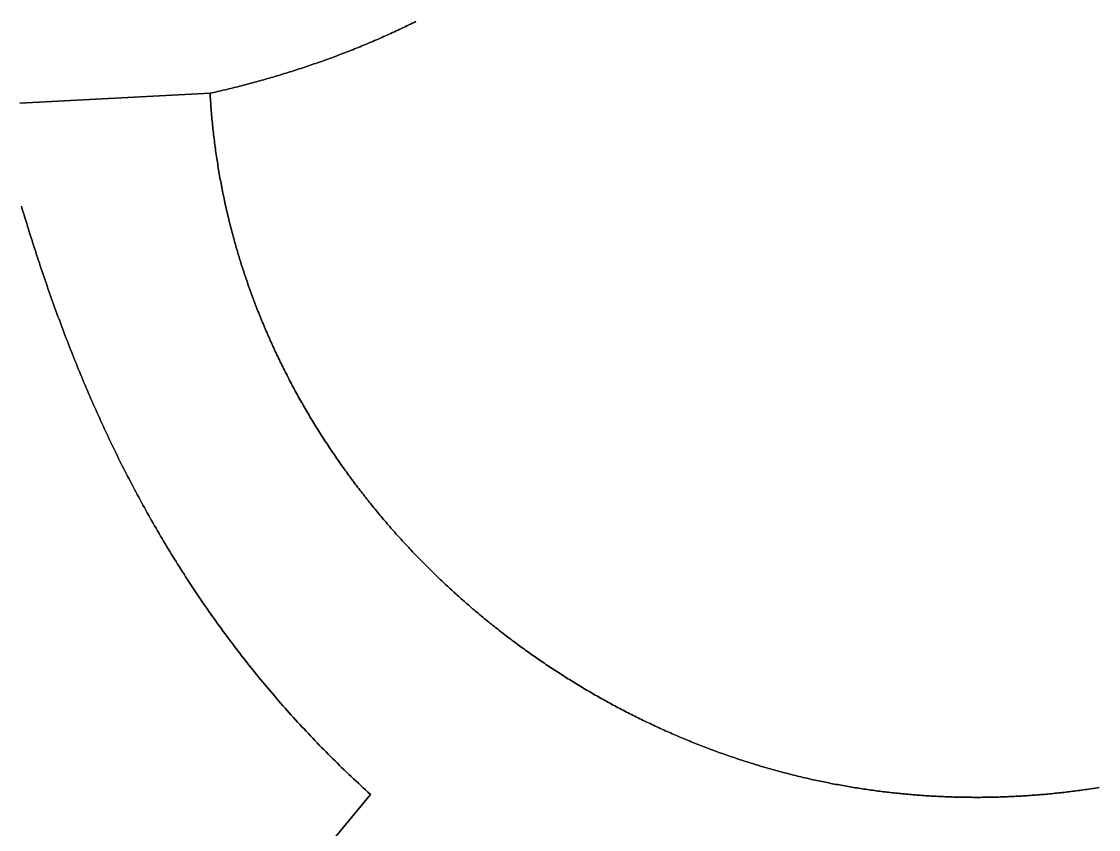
# Model space of a CAD drawing. Header units: millimetres. Extents: x 539514 to 908003, y -69769 to 203909.
# Drawn here: x 681799 to 713125, y 39940 to 63454 of the extents above; entities that cross this region are included whole.
import ezdxf

# ---------------------------------------------------------------- set-up
doc = ezdxf.new("R2010")
doc.units = ezdxf.units.MM
doc.layers.add('CLOSED_AREAS', color=7, linetype='Continuous')

msp = doc.modelspace()

# ---------------------------------------------------------------- linework, layer by layer
at = {"layer": 'CLOSED_AREAS'}
for points in [[(681744.759, 61073.869), (687282.963, 61365.354), (687336.539, 61377.424), (687390.146, 61389.607), (687443.782, 61401.9), (687497.447, 61414.306), (687551.138, 61426.823), (687604.856, 61439.452), (687658.6, 61452.194), (687712.368, 61465.048), (687766.161, 61478.015), (687819.976, 61491.095), (687873.813, 61504.288), (687927.672, 61517.594), (687981.55, 61531.014), (688035.448, 61544.547), (688089.365, 61558.195), (688143.299, 61571.957), (688197.25, 61585.833), (688251.217, 61599.823), (688305.199, 61613.928), (688359.194, 61628.149), (688413.203, 61642.484), (688467.224, 61656.935), (688521.257, 61671.501), (688575.3, 61686.183), (688629.353, 61700.981), (688683.414, 61715.896), (688737.484, 61730.926), (688791.56, 61746.074), (688845.642, 61761.338), (688899.73, 61776.719), (688953.821, 61792.217), (689007.917, 61807.833), (689062.014, 61823.566), (689116.114, 61839.417), (689170.214, 61855.387), (689224.314, 61871.474), (689278.413, 61887.68), (689332.51, 61904.004), (689386.604, 61920.448), (689440.694, 61937.01), (689494.78, 61953.692), (689548.86, 61970.493), (689602.934, 61987.414), (689657.001, 62004.454), (689711.06, 62021.615), (689765.109, 62038.896), (689819.149, 62056.297), (689873.178, 62073.819), (689927.195, 62091.462), (689981.2, 62109.226), (690035.191, 62127.112), (690089.168, 62145.119), (690143.129, 62163.247), (690197.075, 62181.498), (690251.003, 62199.871), (690304.914, 62218.365), (690358.805, 62236.983), (690412.677, 62255.723), (690466.529, 62274.586), (690520.359, 62293.573), (690574.166, 62312.682), (690627.951, 62331.915), (690681.711, 62351.272), (690735.446, 62370.753), (690789.155, 62390.358), (690842.838, 62410.087), (690896.493, 62429.941), (690950.119, 62449.92), (691003.716, 62470.024), (691057.283, 62490.252), (691110.818, 62510.607), (691164.321, 62531.086), (691217.791, 62551.692), (691271.228, 62572.424), (691324.629, 62593.281), (691377.995, 62614.266), (691431.324, 62635.376), (691484.616, 62656.614), (691537.87, 62677.979), (691591.084, 62699.471), (691644.258, 62721.09), (691697.391, 62742.837), (691750.483, 62764.712), (691803.531, 62786.714), (691856.536, 62808.845), (691909.497, 62831.105), (691962.411, 62853.493), (692015.28, 62876.01), (692068.101, 62898.656), (692120.875, 62921.431), (692173.599, 62944.336), (692226.273, 62967.37), (692278.897, 62990.535), (692331.469, 63013.829), (692383.989, 63037.254), (692436.455, 63060.809), (692488.866, 63084.495), (692541.223, 63108.312), (692593.523, 63132.26), (692645.767, 63156.339), (692697.952, 63180.55), (692750.079, 63204.892), (692802.146, 63229.366), (692854.153, 63253.973), (692906.098, 63278.712), (692957.981, 63303.583), (693009.801, 63328.587), (693061.557, 63353.724), (693113.247, 63378.994), (693164.872, 63404.398), (693216.43, 63429.935), (693267.921, 63455.605)], [(693267.921, 63455.605), (693216.43, 63429.935), (693164.872, 63404.398), (693113.247, 63378.994), (693061.557, 63353.724), (693009.801, 63328.587), (692957.981, 63303.583), (692906.098, 63278.712), (692854.153, 63253.973), (692802.146, 63229.366), (692750.079, 63204.892), (692697.952, 63180.55), (692645.767, 63156.339), (692593.523, 63132.26), (692541.223, 63108.312), (692488.866, 63084.495), (692436.455, 63060.809), (692383.989, 63037.254), (692331.469, 63013.829), (692278.897, 62990.535), (692226.273, 62967.37), (692173.599, 62944.336), (692120.875, 62921.431), (692068.101, 62898.656), (692015.28, 62876.01), (691962.411, 62853.493), (691909.497, 62831.105), (691856.536, 62808.845), (691803.531, 62786.714), (691750.483, 62764.712), (691697.391, 62742.837), (691644.258, 62721.09), (691591.084, 62699.471), (691537.87, 62677.979), (691484.616, 62656.614), (691431.324, 62635.376), (691377.995, 62614.266), (691324.629, 62593.281), (691271.228, 62572.424), (691217.791, 62551.692), (691164.321, 62531.086), (691110.818, 62510.607), (691057.283, 62490.252), (691003.716, 62470.024), (690950.119, 62449.92), (690896.493, 62429.941), (690842.838, 62410.087), (690789.155, 62390.358), (690735.446, 62370.753), (690681.711, 62351.272), (690627.951, 62331.915), (690574.166, 62312.682), (690520.359, 62293.573), (690466.529, 62274.586), (690412.677, 62255.723), (690358.805, 62236.983), (690304.914, 62218.365), (690251.003, 62199.871), (690197.075, 62181.498), (690143.129, 62163.247), (690089.168, 62145.119), (690035.191, 62127.112), (689981.2, 62109.226), (689927.195, 62091.462), (689873.178, 62073.819), (689819.149, 62056.297), (689765.109, 62038.896), (689711.06, 62021.615), (689657.001, 62004.454), (689602.934, 61987.414), (689548.86, 61970.493), (689494.78, 61953.692), (689440.694, 61937.01), (689386.604, 61920.448), (689332.51, 61904.004), (689278.413, 61887.68), (689224.314, 61871.474), (689170.214, 61855.387), (689116.114, 61839.417), (689062.014, 61823.566), (689007.917, 61807.833), (688953.821, 61792.217), (688899.73, 61776.719), (688845.642, 61761.338), (688791.56, 61746.074), (688737.484, 61730.926), (688683.414, 61715.896), (688629.353, 61700.981), (688575.3, 61686.183), (688521.257, 61671.501), (688467.224, 61656.935), (688413.203, 61642.484), (688359.194, 61628.149), (688305.199, 61613.928), (688251.217, 61599.823), (688197.25, 61585.833), (688143.299, 61571.957), (688089.365, 61558.195), (688035.448, 61544.547), (687981.55, 61531.014), (687927.672, 61517.594), (687873.813, 61504.288), (687819.976, 61491.095), (687766.161, 61478.015), (687712.368, 61465.048), (687658.6, 61452.194), (687604.856, 61439.452), (687551.138, 61426.823), (687497.447, 61414.306), (687443.782, 61401.9), (687390.146, 61389.607), (687336.539, 61377.424), (687282.963, 61365.354), (687286.28, 61307.202), (687289.762, 61249.097), (687293.408, 61191.039), (687297.218, 61133.028), (687301.192, 61075.064), (687305.329, 61017.148), (687309.628, 60959.278), (687314.091, 60901.457), (687318.717, 60843.683), (687323.504, 60785.958), (687328.454, 60728.28), (687333.565, 60670.651), (687338.838, 60613.07), (687344.272, 60555.538), (687349.867, 60498.055), (687355.622, 60440.621), (687361.538, 60383.236), (687367.614, 60325.9), (687373.85, 60268.614), (687380.246, 60211.378), (687386.801, 60154.191), (687393.515, 60097.055), (687400.388, 60039.968), (687407.42, 59982.932), (687414.609, 59925.947), (687421.957, 59869.012), (687429.463, 59812.128), (687437.126, 59755.295), (687444.946, 59698.513), (687452.923, 59641.783), (687461.057, 59585.104), (687469.347, 59528.477), (687477.794, 59471.902), (687486.396, 59415.379), (687495.154, 59358.908), (687504.067, 59302.489), (687513.136, 59246.123), (687522.359, 59189.81), (687531.737, 59133.549), (687541.269, 59077.342), (687550.955, 59021.188), (687560.795, 58965.087), (687570.789, 58909.04), (687580.936, 58853.046), (687591.235, 58797.106), (687601.688, 58741.221), (687612.293, 58685.39), (687623.05, 58629.613), (687633.958, 58573.89), (687645.019, 58518.223), (687656.231, 58462.61), (687667.594, 58407.052), (687679.108, 58351.55), (687690.772, 58296.103), (687702.587, 58240.712), (687714.552, 58185.376), (687726.667, 58130.096), (687738.931, 58074.873), (687751.344, 58019.706), (687763.907, 57964.595), (687776.618, 57909.54), (687789.478, 57854.543), (687802.485, 57799.602), (687815.641, 57744.719), (687828.945, 57689.892), (687842.395, 57635.124), (687855.993, 57580.412), (687869.738, 57525.759), (687883.629, 57471.163), (687897.667, 57416.626), (687911.851, 57362.147), (687926.18, 57307.726), (687940.656, 57253.364), (687955.276, 57199.061), (687970.041, 57144.817), (687984.951, 57090.632), (688000.006, 57036.506), (688015.205, 56982.44), (688030.548, 56928.433), (688046.034, 56874.486), (688061.664, 56820.599), (688077.437, 56766.772), (688093.353, 56713.006), (688109.411, 56659.299), (688125.612, 56605.654), (688141.955, 56552.069), (688158.44, 56498.546), (688175.066, 56445.083), (688191.833, 56391.682), (688208.742, 56338.343), (688225.791, 56285.065), (688242.981, 56231.848), (688260.311, 56178.694), (688277.781, 56125.602), (688295.391, 56072.573), (688313.14, 56019.605), (688331.028, 55966.701), (688349.055, 55913.859), (688367.221, 55861.08), (688385.525, 55808.365), (688403.968, 55755.713), (688422.548, 55703.124), (688441.266, 55650.599), (688460.12, 55598.138), (688479.112, 55545.741), (688498.241, 55493.408), (688517.507, 55441.139), (688536.908, 55388.935), (688556.446, 55336.796), (688576.119, 55284.722), (688595.927, 55232.712), (688615.871, 55180.768), (688635.95, 55128.889), (688656.163, 55077.076), (688676.511, 55025.328), (688696.993, 54973.646), (688717.609, 54922.03), (688738.358, 54870.481), (688759.241, 54818.998), (688780.256, 54767.581), (688801.405, 54716.231), (688822.686, 54664.948), (688844.099, 54613.732), (688865.644, 54562.584), (688887.321, 54511.502), (688909.129, 54460.488), (688931.069, 54409.542), (688953.14, 54358.664), (688975.341, 54307.854), (688997.672, 54257.112), (689020.134, 54206.439), (689042.726, 54155.834), (689065.447, 54105.298), (689088.297, 54054.831), (689111.277, 54004.433), (689134.385, 53954.104), (689157.622, 53903.844), (689180.987, 53853.654), (689204.48, 53803.534), (689228.101, 53753.484), (689251.85, 53703.504), (689275.725, 53653.594), (689299.728, 53603.755), (689323.857, 53553.986), (689348.113, 53504.288), (689372.494, 53454.66), (689397.002, 53405.104), (689421.635, 53355.62), (689446.394, 53306.206), (689471.278, 53256.865), (689496.286, 53207.595), (689521.419, 53158.397), (689546.676, 53109.271), (689572.058, 53060.217), (689597.563, 53011.236), (689623.191, 52962.327), (689648.943, 52913.492), (689674.818, 52864.729), (689700.816, 52816.039), (689726.935, 52767.423), (689753.177, 52718.88), (689779.541, 52670.411), (689806.027, 52622.015), (689832.634, 52573.694), (689859.362, 52525.446), (689886.211, 52477.273), (689913.18, 52429.175), (689940.27, 52381.151), (689967.48, 52333.202), (689994.809, 52285.327), (690022.258, 52237.528), (690049.827, 52189.805), (690077.514, 52142.157), (690105.32, 52094.584), (690133.244, 52047.087), (690161.287, 51999.667), (690189.447, 51952.322), (690217.725, 51905.054), (690246.121, 51857.862), (690274.634, 51810.747), (690303.263, 51763.709), (690332.009, 51716.748), (690360.872, 51669.864), (690389.85, 51623.057), (690418.944, 51576.328), (690448.154, 51529.676), (690477.479, 51483.103), (690506.919, 51436.607), (690536.474, 51390.189), (690566.143, 51343.85), (690595.926, 51297.59), (690625.823, 51251.408), (690655.834, 51205.305), (690685.959, 51159.281), (690716.196, 51113.336), (690746.546, 51067.471), (690777.009, 51021.685), (690807.584, 50975.979), (690838.272, 50930.352), (690869.071, 50884.806), (690899.981, 50839.34), (690931.003, 50793.954), (690962.136, 50748.649), (690993.38, 50703.425), (691024.734, 50658.281), (691056.198, 50613.219), (691087.773, 50568.238), (691119.457, 50523.338), (691151.25, 50478.519), (691183.152, 50433.783), (691215.164, 50389.128), (691247.284, 50344.556), (691279.512, 50300.065), (691311.849, 50255.657), (691344.293, 50211.332), (691376.845, 50167.089), (691409.504, 50122.93), (691442.27, 50078.853), (691475.143, 50034.859), (691508.122, 49990.949), (691541.207, 49947.123), (691574.399, 49903.38), (691607.696, 49859.722), (691641.099, 49816.147), (691674.607, 49772.657), (691708.219, 49729.251), (691741.937, 49685.929), (691775.758, 49642.693), (691809.684, 49599.541), (691843.714, 49556.474), (691877.847, 49513.493), (691912.083, 49470.597), (691946.423, 49427.787), (691980.865, 49385.062), (692015.41, 49342.424), (692050.057, 49299.872), (692084.806, 49257.405), (692119.656, 49215.026), (692154.608, 49172.733), (692189.662, 49130.526), (692224.816, 49088.407), (692260.071, 49046.375), (692295.426, 49004.43), (692330.881, 48962.573), (692366.437, 48920.803), (692402.091, 48879.121), (692437.845, 48837.527), (692473.699, 48796.021), (692509.65, 48754.603), (692545.701, 48713.274), (692581.85, 48672.034), (692618.096, 48630.882), (692654.441, 48589.819), (692690.883, 48548.846), (692727.422, 48507.962), (692764.058, 48467.167), (692800.79, 48426.462), (692837.619, 48385.847), (692874.544, 48345.321), (692911.565, 48304.886), (692948.682, 48264.542), (692985.894, 48224.287), (693023.201, 48184.124), (693060.603, 48144.051), (693098.099, 48104.069), (693135.69, 48064.179), (693173.374, 48024.38), (693211.153, 47984.672), (693249.024, 47945.056), (693286.99, 47905.532), (693325.047, 47866.1), (693363.198, 47826.76), (693401.441, 47787.512), (693439.776, 47748.357), (693478.203, 47709.294), (693516.722, 47670.325), (693555.332, 47631.448), (693594.033, 47592.665), (693632.825, 47553.975), (693671.708, 47515.379), (693710.68, 47476.876), (693749.743, 47438.467), (693788.896, 47400.152), (693828.138, 47361.932), (693867.469, 47323.806), (693906.889, 47285.774), (693946.398, 47247.837), (693985.995, 47209.995), (694025.681, 47172.248), (694065.454, 47134.596), (694105.315, 47097.04), (694145.264, 47059.579), (694185.299, 47022.214), (694225.421, 46984.945), (694265.63, 46947.772), (694305.925, 46910.695), (694346.306, 46873.714), (694386.773, 46836.831), (694427.326, 46800.043), (694467.963, 46763.353), (694508.686, 46726.76), (694549.494, 46690.264), (694590.385, 46653.865), (694631.361, 46617.565), (694672.421, 46581.361), (694713.565, 46545.256), (694754.792, 46509.249), (694796.102, 46473.34), (694837.494, 46437.529), (694878.97, 46401.818), (694920.528, 46366.204), (694962.167, 46330.69), (695003.889, 46295.275), (695045.692, 46259.959), (695087.577, 46224.743), (695129.542, 46189.626), (695171.588, 46154.609), (695213.714, 46119.692), (695255.921, 46084.875), (695298.208, 46050.159), (695340.574, 46015.542), (695383.02, 45981.027), (695425.545, 45946.612), (695468.148, 45912.298), (695510.831, 45878.086), (695553.591, 45843.974), (695596.43, 45809.964), (695639.346, 45776.056), (695682.34, 45742.249), (695725.412, 45708.545), (695768.56, 45674.942), (695811.785, 45641.442), (695855.086, 45608.045), (695898.464, 45574.75), (695941.918, 45541.558), (695985.447, 45508.468), (696029.052, 45475.482), (696072.731, 45442.6), (696116.486, 45409.82), (696160.316, 45377.145), (696204.219, 45344.573), (696248.197, 45312.105), (696292.249, 45279.742), (696336.374, 45247.483), (696380.572, 45215.328), (696424.844, 45183.278), (696469.188, 45151.332), (696513.604, 45119.492), (696558.093, 45087.757), (696602.654, 45056.127), (696647.287, 45024.603), (696691.991, 44993.185), (696736.766, 44961.872), (696781.612, 44930.665), (696826.528, 44899.565), (696871.515, 44868.571), (696916.572, 44837.683), (696961.699, 44806.902), (697006.896, 44776.228), (697052.162, 44745.661), (697097.496, 44715.201), (697142.9, 44684.849), (697188.372, 44654.604), (697233.912, 44624.467), (697279.521, 44594.437), (697325.197, 44564.516), (697370.94, 44534.703), (697416.751, 44504.998), (697462.628, 44475.402), (697508.572, 44445.915), (697554.583, 44416.536), (697600.66, 44387.267), (697646.802, 44358.106), (697693.01, 44329.056), (697739.284, 44300.114), (697785.622, 44271.283), (697832.025, 44242.561), (697878.493, 44213.949), (697925.025, 44185.448), (697971.621, 44157.057), (698018.281, 44128.777), (698065.004, 44100.607), (698111.79, 44072.548), (698158.639, 44044.6), (698205.551, 44016.764), (698252.526, 43989.039), (698299.562, 43961.426), (698346.66, 43933.924), (698393.82, 43906.534), (698441.041, 43879.256), (698488.324, 43852.091), (698535.667, 43825.038), (698583.07, 43798.098), (698630.534, 43771.27), (698678.058, 43744.555), (698725.642, 43717.954), (698773.285, 43691.465), (698820.987, 43665.09), (698868.748, 43638.829), (698916.568, 43612.682), (698964.447, 43586.648), (699012.383, 43560.729), (699060.377, 43534.924), (699108.429, 43509.233), (699156.539, 43483.657), (699204.705, 43458.195), (699252.928, 43432.849), (699301.208, 43407.618), (699349.544, 43382.502), (699397.936, 43357.502), (699446.384, 43332.617), (699494.887, 43307.848), (699543.446, 43283.195), (699592.059, 43258.658), (699640.727, 43234.237), (699689.45, 43209.933), (699738.226, 43185.746), (699787.057, 43161.675), (699835.941, 43137.721), (699884.879, 43113.885), (699933.87, 43090.165), (699982.913, 43066.564), (700032.009, 43043.08), (700081.157, 43019.713), (700130.358, 42996.465), (700179.61, 42973.335), (700228.914, 42950.323), (700278.269, 42927.43), (700327.675, 42904.655), (700377.131, 42882), (700426.638, 42859.463), (700476.195, 42837.045), (700525.802, 42814.747), (700575.459, 42792.568), (700625.165, 42770.509), (700674.921, 42748.57), (700724.725, 42726.751), (700774.577, 42705.052), (700824.478, 42683.473), (700874.427, 42662.015), (700924.424, 42640.678), (700974.468, 42619.461), (701024.56, 42598.366), (701074.699, 42577.392), (701124.884, 42556.539), (701175.116, 42535.807), (701225.394, 42515.198), (701275.717, 42494.71), (701326.087, 42474.344), (701376.502, 42454.1), (701426.962, 42433.979), (701477.467, 42413.98), (701528.016, 42394.105), (701578.61, 42374.351), (701629.248, 42354.721), (701679.929, 42335.215), (701730.655, 42315.831), (701781.423, 42296.572), (701832.235, 42277.435), (701883.089, 42258.423), (701933.985, 42239.535), (701984.924, 42220.771), (702035.905, 42202.132), (702086.928, 42183.617), (702137.992, 42165.227), (702189.097, 42146.961), (702240.242, 42128.821), (702291.429, 42110.806), (702342.656, 42092.917), (702393.923, 42075.153), (702445.23, 42057.515), (702496.576, 42040.002), (702547.961, 42022.616), (702599.386, 42005.356), (702650.849, 41988.223), (702702.351, 41971.216), (702753.891, 41954.336), (702805.469, 41937.582), (702857.085, 41920.956), (702908.738, 41904.458), (702960.428, 41888.086), (703012.156, 41871.842), (703063.919, 41855.726), (703115.719, 41839.738), (703167.556, 41823.878), (703219.428, 41808.147), (703271.335, 41792.544), (703323.278, 41777.069), (703375.256, 41761.723), (703427.269, 41746.506), (703479.316, 41731.419), (703531.398, 41716.46), (703583.513, 41701.631), (703635.662, 41686.932), (703687.845, 41672.362), (703740.061, 41657.923), (703792.309, 41643.614), (703844.591, 41629.434), (703896.904, 41615.386), (703949.25, 41601.468), (704001.628, 41587.681), (704054.037, 41574.025), (704106.477, 41560.499), (704158.949, 41547.106), (704211.451, 41533.844), (704263.984, 41520.713), (704316.547, 41507.714), (704369.14, 41494.847), (704421.763, 41482.113), (704474.416, 41469.511), (704527.097, 41457.041), (704579.807, 41444.704), (704630.107, 41433.061), (704680.432, 41421.539), (704730.782, 41410.138), (704781.158, 41398.858), (704831.559, 41387.698), (704881.985, 41376.659), (704932.435, 41365.741), (704982.91, 41354.944), (705033.409, 41344.267), (705083.931, 41333.711), (705134.477, 41323.275), (705185.046, 41312.96), (705235.639, 41302.766), (705286.254, 41292.693), (705336.891, 41282.74), (705387.551, 41272.907), (705438.233, 41263.195), (705488.937, 41253.604), (705539.662, 41244.133), (705590.409, 41234.782), (705641.176, 41225.552), (705691.964, 41216.443), (705742.773, 41207.454), (705793.602, 41198.585), (705844.451, 41189.836), (705895.32, 41181.208), (705946.208, 41172.701), (705997.116, 41164.313), (706048.042, 41156.046), (706098.988, 41147.9), (706149.951, 41139.873), (706200.933, 41131.967), (706251.933, 41124.181), (706302.951, 41116.515), (706353.986, 41108.97), (706405.039, 41101.545), (706456.108, 41094.239), (706507.194, 41087.054), (706558.297, 41079.989), (706609.415, 41073.045), (706660.55, 41066.22), (706711.701, 41059.515), (706762.866, 41052.93), (706814.048, 41046.466), (706865.244, 41040.121), (706916.454, 41033.897), (706967.679, 41027.792), (707018.919, 41021.807), (707070.172, 41015.943), (707121.439, 41010.198), (707172.72, 41004.573), (707224.013, 40999.068), (707275.32, 40993.683), (707326.639, 40988.417), (707377.971, 40983.272), (707429.314, 40978.246), (707480.67, 40973.34), (707532.037, 40968.554), (707583.416, 40963.888), (707634.806, 40959.341), (707686.207, 40954.914), (707737.619, 40950.607), (707789.04, 40946.419), (707840.473, 40942.351), (707891.914, 40938.403), (707943.366, 40934.574), (707994.827, 40930.865), (708046.297, 40927.276), (708097.776, 40923.806), (708149.264, 40920.455), (708200.76, 40917.224), (708252.264, 40914.113), (708303.776, 40911.121), (708355.296, 40908.249), (708406.823, 40905.496), (708458.357, 40902.862), (708509.898, 40900.348), (708561.446, 40897.953), (708613, 40895.678), (708664.56, 40893.522), (708716.126, 40891.485), (708767.697, 40889.568), (708819.274, 40887.77), (708870.856, 40886.091), (708922.443, 40884.531), (708974.034, 40883.091), (709025.63, 40881.77), (709077.23, 40880.568), (709128.833, 40879.486), (709180.441, 40878.522), (709232.051, 40877.678), (709283.665, 40876.953), (709335.281, 40876.346), (709386.9, 40875.859), (709438.522, 40875.492), (709490.145, 40875.243), (709541.77, 40875.113), (709593.397, 40875.102), (709645.025, 40875.21), (709696.654, 40875.437), (709748.284, 40875.783), (709799.915, 40876.249), (709851.545, 40876.833), (709903.176, 40877.535), (709954.807, 40878.357), (710006.437, 40879.298), (710058.066, 40880.357), (710109.695, 40881.536), (710161.322, 40882.833), (710212.948, 40884.249), (710264.572, 40885.784), (710316.194, 40887.437), (710367.814, 40889.209), (710419.431, 40891.1), (710471.046, 40893.11), (710522.657, 40895.238), (710574.266, 40897.485), (710625.871, 40899.851), (710677.472, 40902.335), (710729.069, 40904.938), (710780.662, 40907.659), (710832.25, 40910.499), (710883.834, 40913.458), (710935.412, 40916.535), (710986.985, 40919.73), (711038.553, 40923.045), (711090.115, 40926.477), (711141.671, 40930.028), (711193.221, 40933.698), (711244.764, 40937.485), (711296.301, 40941.392), (711347.83, 40945.416), (711399.352, 40949.559), (711450.867, 40953.821), (711502.374, 40958.201), (711553.872, 40962.699), (711605.363, 40967.315), (711656.845, 40972.049), (711708.318, 40976.902), (711759.782, 40981.873), (711811.236, 40986.963), (711862.682, 40992.17), (711914.117, 40997.496), (711965.542, 41002.939), (712016.957, 41008.501), (712068.362, 41014.181), (712119.755, 41019.98), (712171.138, 41025.896), (712222.509, 41031.93), (712273.868, 41038.082), (712325.216, 41044.353), (712376.552, 41050.741), (712427.875, 41057.248), (712479.186, 41063.872), (712530.484, 41070.614), (712581.769, 41077.474), (712633.04, 41084.453), (712684.298, 41091.549), (712735.542, 41098.762), (712786.772, 41106.094), (712837.987, 41113.544), (712889.188, 41121.111), (712940.374, 41128.796), (712991.545, 41136.599), (713042.701, 41144.52), (713093.84, 41152.559), (713144.965, 41160.715)], [(713144.965, 41160.715), (713093.84, 41152.559), (713042.701, 41144.52), (712991.545, 41136.599), (712940.374, 41128.796), (712889.188, 41121.111), (712837.987, 41113.544), (712786.772, 41106.094), (712735.542, 41098.762), (712684.298, 41091.549), (712633.04, 41084.453), (712581.769, 41077.474), (712530.484, 41070.614), (712479.186, 41063.872), (712427.875, 41057.248), (712376.552, 41050.741), (712325.216, 41044.353), (712273.868, 41038.082), (712222.509, 41031.93), (712171.138, 41025.896), (712119.755, 41019.98), (712068.362, 41014.181), (712016.957, 41008.501), (711965.542, 41002.939), (711914.117, 40997.496), (711862.682, 40992.17), (711811.236, 40986.963), (711759.782, 40981.873), (711708.318, 40976.902), (711656.845, 40972.049), (711605.363, 40967.315), (711553.872, 40962.699), (711502.374, 40958.201), (711450.867, 40953.821), (711399.352, 40949.559), (711347.83, 40945.416), (711296.301, 40941.392), (711244.764, 40937.485), (711193.221, 40933.698), (711141.671, 40930.028), (711090.115, 40926.477), (711038.553, 40923.045), (710986.985, 40919.73), (710935.412, 40916.535), (710883.834, 40913.458), (710832.25, 40910.499), (710780.662, 40907.659), (710729.069, 40904.938), (710677.472, 40902.335), (710625.871, 40899.851), (710574.266, 40897.485), (710522.657, 40895.238), (710471.046, 40893.11), (710419.431, 40891.1), (710367.814, 40889.209), (710316.194, 40887.437), (710264.572, 40885.784), (710212.948, 40884.249), (710161.322, 40882.833), (710109.695, 40881.536), (710058.066, 40880.357), (710006.437, 40879.298), (709954.807, 40878.357), (709903.176, 40877.535), (709851.545, 40876.833), (709799.915, 40876.249), (709748.284, 40875.783), (709696.654, 40875.437), (709645.025, 40875.21), (709593.397, 40875.102), (709541.77, 40875.113), (709490.145, 40875.243), (709438.522, 40875.492), (709386.9, 40875.859), (709335.281, 40876.346), (709283.665, 40876.953), (709232.051, 40877.678), (709180.441, 40878.522), (709128.833, 40879.486), (709077.23, 40880.568), (709025.63, 40881.77), (708974.034, 40883.091), (708922.443, 40884.531), (708870.856, 40886.091), (708819.274, 40887.77), (708767.697, 40889.568), (708716.126, 40891.485), (708664.56, 40893.522), (708613, 40895.678), (708561.446, 40897.953), (708509.898, 40900.348), (708458.357, 40902.862), (708406.823, 40905.496), (708355.296, 40908.249), (708303.776, 40911.121), (708252.264, 40914.113), (708200.76, 40917.224), (708149.264, 40920.455), (708097.776, 40923.806), (708046.297, 40927.276), (707994.827, 40930.865), (707943.366, 40934.574), (707891.914, 40938.403), (707840.473, 40942.351), (707789.04, 40946.419), (707737.619, 40950.607), (707686.207, 40954.914), (707634.806, 40959.341), (707583.416, 40963.888), (707532.037, 40968.554), (707480.67, 40973.34), (707429.314, 40978.246), (707377.971, 40983.272), (707326.639, 40988.417), (707275.32, 40993.683), (707224.013, 40999.068), (707172.72, 41004.573), (707121.439, 41010.198), (707070.172, 41015.943), (707018.919, 41021.807), (706967.679, 41027.792), (706916.454, 41033.897), (706865.244, 41040.121), (706814.048, 41046.466), (706762.866, 41052.93), (706711.701, 41059.515), (706660.55, 41066.22), (706609.415, 41073.045), (706558.297, 41079.989), (706507.194, 41087.054), (706456.108, 41094.239), (706405.039, 41101.545), (706353.986, 41108.97), (706302.951, 41116.515), (706251.933, 41124.181), (706200.933, 41131.967), (706149.951, 41139.873), (706098.988, 41147.9), (706048.042, 41156.046), (705997.116, 41164.313), (705946.208, 41172.701), (705895.32, 41181.208), (705844.451, 41189.836), (705793.602, 41198.585), (705742.773, 41207.454), (705691.964, 41216.443), (705641.176, 41225.552), (705590.409, 41234.782), (705539.662, 41244.133), (705488.937, 41253.604), (705438.233, 41263.195), (705387.551, 41272.907), (705336.891, 41282.74), (705286.254, 41292.693), (705235.639, 41302.766), (705185.046, 41312.96), (705134.477, 41323.275), (705083.931, 41333.711), (705033.409, 41344.267), (704982.91, 41354.944), (704932.435, 41365.741), (704881.985, 41376.659), (704831.559, 41387.698), (704781.158, 41398.858), (704730.782, 41410.138), (704680.432, 41421.539), (704630.107, 41433.061), (704579.807, 41444.704), (704527.097, 41457.041), (704474.416, 41469.511), (704421.763, 41482.113), (704369.14, 41494.847), (704316.547, 41507.714), (704263.984, 41520.713), (704211.451, 41533.844), (704158.949, 41547.106), (704106.477, 41560.499), (704054.037, 41574.025), (704001.628, 41587.681), (703949.25, 41601.468), (703896.904, 41615.386), (703844.591, 41629.434), (703792.309, 41643.614), (703740.061, 41657.923), (703687.845, 41672.362), (703635.662, 41686.932), (703583.513, 41701.631), (703531.398, 41716.46), (703479.316, 41731.419), (703427.269, 41746.506), (703375.256, 41761.723), (703323.278, 41777.069), (703271.335, 41792.544), (703219.428, 41808.147), (703167.556, 41823.878), (703115.719, 41839.738), (703063.919, 41855.726), (703012.156, 41871.842), (702960.428, 41888.086), (702908.738, 41904.458), (702857.085, 41920.956), (702805.469, 41937.582), (702753.891, 41954.336), (702702.351, 41971.216), (702650.849, 41988.223), (702599.386, 42005.356), (702547.961, 42022.616), (702496.576, 42040.002), (702445.23, 42057.515), (702393.923, 42075.153), (702342.656, 42092.917), (702291.429, 42110.806), (702240.242, 42128.821), (702189.097, 42146.961), (702137.992, 42165.227), (702086.928, 42183.617), (702035.905, 42202.132), (701984.924, 42220.771), (701933.985, 42239.535), (701883.089, 42258.423), (701832.235, 42277.435), (701781.423, 42296.572), (701730.655, 42315.831), (701679.929, 42335.215), (701629.248, 42354.721), (701578.61, 42374.351), (701528.016, 42394.105), (701477.467, 42413.98), (701426.962, 42433.979), (701376.502, 42454.1), (701326.087, 42474.344), (701275.717, 42494.71), (701225.394, 42515.198), (701175.116, 42535.807), (701124.884, 42556.539), (701074.699, 42577.392), (701024.56, 42598.366), (700974.468, 42619.461), (700924.424, 42640.678), (700874.427, 42662.015), (700824.478, 42683.473), (700774.577, 42705.052), (700724.725, 42726.751), (700674.921, 42748.57), (700625.165, 42770.509), (700575.459, 42792.568), (700525.802, 42814.747), (700476.195, 42837.045), (700426.638, 42859.463), (700377.131, 42882), (700327.675, 42904.655), (700278.269, 42927.43), (700228.914, 42950.323), (700179.61, 42973.335), (700130.358, 42996.465), (700081.157, 43019.713), (700032.009, 43043.08), (699982.913, 43066.564), (699933.87, 43090.165), (699884.879, 43113.885), (699835.941, 43137.721), (699787.057, 43161.675), (699738.226, 43185.746), (699689.45, 43209.933), (699640.727, 43234.237), (699592.059, 43258.658), (699543.446, 43283.195), (699494.887, 43307.848), (699446.384, 43332.617), (699397.936, 43357.502), (699349.544, 43382.502), (699301.208, 43407.618), (699252.928, 43432.849), (699204.705, 43458.195), (699156.539, 43483.657), (699108.429, 43509.233), (699060.377, 43534.924), (699012.383, 43560.729), (698964.447, 43586.648), (698916.568, 43612.682), (698868.748, 43638.829), (698820.987, 43665.09), (698773.285, 43691.465), (698725.642, 43717.954), (698678.058, 43744.555), (698630.534, 43771.27), (698583.07, 43798.098), (698535.667, 43825.038), (698488.324, 43852.091), (698441.041, 43879.256), (698393.82, 43906.534), (698346.66, 43933.924), (698299.562, 43961.426), (698252.526, 43989.039), (698205.551, 44016.764), (698158.639, 44044.6), (698111.79, 44072.548), (698065.004, 44100.607), (698018.281, 44128.777), (697971.621, 44157.057), (697925.025, 44185.448), (697878.493, 44213.949), (697832.025, 44242.561), (697785.622, 44271.283), (697739.284, 44300.114), (697693.01, 44329.056), (697646.802, 44358.106), (697600.66, 44387.267), (697554.583, 44416.536), (697508.572, 44445.915), (697462.628, 44475.402), (697416.751, 44504.998), (697370.94, 44534.703), (697325.197, 44564.516), (697279.521, 44594.437), (697233.912, 44624.467), (697188.372, 44654.604), (697142.9, 44684.849), (697097.496, 44715.201), (697052.162, 44745.661), (697006.896, 44776.228), (696961.699, 44806.902), (696916.572, 44837.683), (696871.515, 44868.571), (696826.528, 44899.565), (696781.612, 44930.665), (696736.766, 44961.872), (696691.991, 44993.185), (696647.287, 45024.603), (696602.654, 45056.127), (696558.093, 45087.757), (696513.604, 45119.492), (696469.188, 45151.332), (696424.844, 45183.278), (696380.572, 45215.328), (696336.374, 45247.483), (696292.249, 45279.742), (696248.197, 45312.105), (696204.219, 45344.573), (696160.316, 45377.145), (696116.486, 45409.82), (696072.731, 45442.6), (696029.052, 45475.482), (695985.447, 45508.468), (695941.918, 45541.558), (695898.464, 45574.75), (695855.086, 45608.045), (695811.785, 45641.442), (695768.56, 45674.942), (695725.412, 45708.545), (695682.34, 45742.249), (695639.346, 45776.056), (695596.43, 45809.964), (695553.591, 45843.974), (695510.831, 45878.086), (695468.148, 45912.298), (695425.545, 45946.612), (695383.02, 45981.027), (695340.574, 46015.542), (695298.208, 46050.159), (695255.921, 46084.875), (695213.714, 46119.692), (695171.588, 46154.609), (695129.542, 46189.626), (695087.577, 46224.743), (695045.692, 46259.959), (695003.889, 46295.275), (694962.167, 46330.69), (694920.528, 46366.204), (694878.97, 46401.818), (694837.494, 46437.529), (694796.102, 46473.34), (694754.792, 46509.249), (694713.565, 46545.256), (694672.421, 46581.361), (694631.361, 46617.565), (694590.385, 46653.865), (694549.494, 46690.264), (694508.686, 46726.76), (694467.963, 46763.353), (694427.326, 46800.043), (694386.773, 46836.831), (694346.306, 46873.714), (694305.925, 46910.695), (694265.63, 46947.772), (694225.421, 46984.945), (694185.299, 47022.214), (694145.264, 47059.579), (694105.315, 47097.04), (694065.454, 47134.596), (694025.681, 47172.248), (693985.995, 47209.995), (693946.398, 47247.837), (693906.889, 47285.774), (693867.469, 47323.806), (693828.138, 47361.932), (693788.896, 47400.152), (693749.743, 47438.467), (693710.68, 47476.876), (693671.708, 47515.379), (693632.825, 47553.975), (693594.033, 47592.665), (693555.332, 47631.448), (693516.722, 47670.325), (693478.203, 47709.294), (693439.776, 47748.357), (693401.441, 47787.512), (693363.198, 47826.76), (693325.047, 47866.1), (693286.99, 47905.532), (693249.024, 47945.056), (693211.153, 47984.672), (693173.374, 48024.38), (693135.69, 48064.179), (693098.099, 48104.069), (693060.603, 48144.051), (693023.201, 48184.124), (692985.894, 48224.287), (692948.682, 48264.542), (692911.565, 48304.886), (692874.544, 48345.321), (692837.619, 48385.847), (692800.79, 48426.462), (692764.058, 48467.167), (692727.422, 48507.962), (692690.883, 48548.846), (692654.441, 48589.819), (692618.096, 48630.882), (692581.85, 48672.034), (692545.701, 48713.274), (692509.65, 48754.603), (692473.699, 48796.021), (692437.845, 48837.527), (692402.091, 48879.121), (692366.437, 48920.803), (692330.881, 48962.573), (692295.426, 49004.43), (692260.071, 49046.375), (692224.816, 49088.407), (692189.662, 49130.526), (692154.608, 49172.733), (692119.656, 49215.026), (692084.806, 49257.405), (692050.057, 49299.872), (692015.41, 49342.424), (691980.865, 49385.062), (691946.423, 49427.787), (691912.083, 49470.597), (691877.847, 49513.493), (691843.714, 49556.474), (691809.684, 49599.541), (691775.758, 49642.693), (691741.937, 49685.929), (691708.219, 49729.251), (691674.607, 49772.657), (691641.099, 49816.147), (691607.696, 49859.722), (691574.399, 49903.38), (691541.207, 49947.123), (691508.122, 49990.949), (691475.143, 50034.859), (691442.27, 50078.853), (691409.504, 50122.93), (691376.845, 50167.089), (691344.293, 50211.332), (691311.849, 50255.657), (691279.512, 50300.065), (691247.284, 50344.556), (691215.164, 50389.128), (691183.152, 50433.783), (691151.25, 50478.519), (691119.457, 50523.338), (691087.773, 50568.238), (691056.198, 50613.219), (691024.734, 50658.281), (690993.38, 50703.425), (690962.136, 50748.649), (690931.003, 50793.954), (690899.981, 50839.34), (690869.071, 50884.806), (690838.272, 50930.352), (690807.584, 50975.979), (690777.009, 51021.685), (690746.546, 51067.471), (690716.196, 51113.336), (690685.959, 51159.281), (690655.834, 51205.305), (690625.823, 51251.408), (690595.926, 51297.59), (690566.143, 51343.85), (690536.474, 51390.189), (690506.919, 51436.607), (690477.479, 51483.103), (690448.154, 51529.676), (690418.944, 51576.328), (690389.85, 51623.057), (690360.872, 51669.864), (690332.009, 51716.748), (690303.263, 51763.709), (690274.634, 51810.747), (690246.121, 51857.862), (690217.725, 51905.054), (690189.447, 51952.322), (690161.287, 51999.667), (690133.244, 52047.087), (690105.32, 52094.584), (690077.514, 52142.157), (690049.827, 52189.805), (690022.258, 52237.528), (689994.809, 52285.327), (689967.48, 52333.202), (689940.27, 52381.151), (689913.18, 52429.175), (689886.211, 52477.273), (689859.362, 52525.446), (689832.634, 52573.694), (689806.027, 52622.015), (689779.541, 52670.411), (689753.177, 52718.88), (689726.935, 52767.423), (689700.816, 52816.039), (689674.818, 52864.729), (689648.943, 52913.492), (689623.191, 52962.327), (689597.563, 53011.236), (689572.058, 53060.217), (689546.676, 53109.271), (689521.419, 53158.397), (689496.286, 53207.595), (689471.278, 53256.865), (689446.394, 53306.206), (689421.635, 53355.62), (689397.002, 53405.104), (689372.494, 53454.66), (689348.113, 53504.288), (689323.857, 53553.986), (689299.728, 53603.755), (689275.725, 53653.594), (689251.85, 53703.504), (689228.101, 53753.484), (689204.48, 53803.534), (689180.987, 53853.654), (689157.622, 53903.844), (689134.385, 53954.104), (689111.277, 54004.433), (689088.297, 54054.831), (689065.447, 54105.298), (689042.726, 54155.834), (689020.134, 54206.439), (688997.672, 54257.112), (688975.341, 54307.854), (688953.14, 54358.664), (688931.069, 54409.542), (688909.129, 54460.488), (688887.321, 54511.502), (688865.644, 54562.584), (688844.099, 54613.732), (688822.686, 54664.948), (688801.405, 54716.231), (688780.256, 54767.581), (688759.241, 54818.998), (688738.358, 54870.481), (688717.609, 54922.03), (688696.993, 54973.646), (688676.511, 55025.328), (688656.163, 55077.076), (688635.95, 55128.889), (688615.871, 55180.768), (688595.927, 55232.712), (688576.119, 55284.722), (688556.446, 55336.796), (688536.908, 55388.935), (688517.507, 55441.139), (688498.241, 55493.408), (688479.112, 55545.741), (688460.12, 55598.138), (688441.266, 55650.599), (688422.548, 55703.124), (688403.968, 55755.713), (688385.525, 55808.365), (688367.221, 55861.08), (688349.055, 55913.859), (688331.028, 55966.701), (688313.14, 56019.605), (688295.391, 56072.573), (688277.781, 56125.602), (688260.311, 56178.694), (688242.981, 56231.848), (688225.791, 56285.065), (688208.742, 56338.343), (688191.833, 56391.682), (688175.066, 56445.083), (688158.44, 56498.546), (688141.955, 56552.069), (688125.612, 56605.654), (688109.411, 56659.299), (688093.353, 56713.006), (688077.437, 56766.772), (688061.664, 56820.599), (688046.034, 56874.486), (688030.548, 56928.433), (688015.205, 56982.44), (688000.006, 57036.506), (687984.951, 57090.632), (687970.041, 57144.817), (687955.276, 57199.061), (687940.656, 57253.364), (687926.18, 57307.726), (687911.851, 57362.147), (687897.667, 57416.626), (687883.629, 57471.163), (687869.738, 57525.759), (687855.993, 57580.412), (687842.395, 57635.124), (687828.945, 57689.892), (687815.641, 57744.719), (687802.485, 57799.602), (687789.478, 57854.543), (687776.618, 57909.54), (687763.907, 57964.595), (687751.344, 58019.706), (687738.931, 58074.873), (687726.667, 58130.096), (687714.552, 58185.376), (687702.587, 58240.712), (687690.772, 58296.103), (687679.108, 58351.55), (687667.594, 58407.052), (687656.231, 58462.61), (687645.019, 58518.223), (687633.958, 58573.89), (687623.05, 58629.613), (687612.293, 58685.39), (687601.688, 58741.221), (687591.235, 58797.106), (687580.936, 58853.046), (687570.789, 58909.04), (687560.795, 58965.087), (687550.955, 59021.188), (687541.269, 59077.342), (687531.737, 59133.549), (687522.359, 59189.81), (687513.136, 59246.123), (687504.067, 59302.489), (687495.154, 59358.908), (687486.396, 59415.379), (687477.794, 59471.902), (687469.347, 59528.477), (687461.057, 59585.104), (687452.923, 59641.783), (687444.946, 59698.513), (687437.126, 59755.295), (687429.463, 59812.128), (687421.957, 59869.012), (687414.609, 59925.947), (687407.42, 59982.932), (687400.388, 60039.968), (687393.515, 60097.055), (687386.801, 60154.191), (687380.246, 60211.378), (687373.85, 60268.614), (687367.614, 60325.9), (687361.538, 60383.236), (687355.622, 60440.621), (687349.867, 60498.055), (687344.272, 60555.538), (687338.838, 60613.07), (687333.565, 60670.651), (687328.454, 60728.28), (687323.504, 60785.958), (687318.717, 60843.683), (687314.091, 60901.457), (687309.628, 60959.278), (687305.329, 61017.148), (687301.192, 61075.064), (687297.218, 61133.028), (687293.408, 61191.039), (687289.762, 61249.097), (687286.28, 61307.202), (687282.963, 61365.354), (681744.759, 61073.869)], [(681796.859, 58076.299), (681821.812, 57993.024), (681846.875, 57909.805), (681872.048, 57826.643), (681897.333, 57743.538), (681922.731, 57660.49), (681948.241, 57577.499), (681973.866, 57494.566), (681999.605, 57411.691), (682025.459, 57328.874), (682051.43, 57246.115), (682077.518, 57163.415), (682103.723, 57080.774), (682130.048, 56998.192), (682156.492, 56915.669), (682183.056, 56833.206), (682209.741, 56750.803), (682236.547, 56668.459), (682263.477, 56586.176), (682290.53, 56503.954), (682317.707, 56421.792), (682345.009, 56339.692), (682372.437, 56257.653), (682399.991, 56175.675), (682427.673, 56093.759), (682455.483, 56011.905), (682483.422, 55930.113), (682511.491, 55848.384), (682539.69, 55766.718), (682568.021, 55685.115), (682596.483, 55603.575), (682625.079, 55522.098), (682653.808, 55440.685), (682682.672, 55359.336), (682711.671, 55278.052), (682740.806, 55196.831), (682770.078, 55115.676), (682799.488, 55034.585), (682829.036, 54953.56), (682858.724, 54872.6), (682888.551, 54791.706), (682918.52, 54710.878), (682948.63, 54630.116), (682978.882, 54549.42), (683009.278, 54468.791), (683039.817, 54388.229), (683070.502, 54307.734), (683101.332, 54227.307), (683132.309, 54146.947), (683163.432, 54066.655), (683194.704, 53986.431), (683226.124, 53906.276), (683257.694, 53826.189), (683289.415, 53746.171), (683321.286, 53666.222), (683353.31, 53586.343), (683385.486, 53506.533), (683417.815, 53426.793), (683450.299, 53347.123), (683482.939, 53267.523), (683515.734, 53187.994), (683548.685, 53108.536), (683581.795, 53029.149), (683615.062, 52949.833), (683648.489, 52870.589), (683682.075, 52791.416), (683715.822, 52712.316), (683749.731, 52633.288), (683783.802, 52554.332), (683818.035, 52475.449), (683852.433, 52396.64), (683886.995, 52317.903), (683921.723, 52239.24), (683956.617, 52160.651), (683991.678, 52082.135), (684026.907, 52003.694), (684062.304, 51925.328), (684097.871, 51847.036), (684133.608, 51768.819), (684169.515, 51690.677), (684205.595, 51612.611), (684241.847, 51534.621), (684278.273, 51456.706), (684314.872, 51378.868), (684351.647, 51301.106), (684388.597, 51223.421), (684425.724, 51145.812), (684463.028, 51068.281), (684500.51, 50990.828), (684538.171, 50913.452), (684576.012, 50836.154), (684614.033, 50758.934), (684652.236, 50681.792), (684690.621, 50604.729), (684729.188, 50527.745), (684767.939, 50450.84), (684806.875, 50374.015), (684845.996, 50297.269), (684885.302, 50220.603), (684924.796, 50144.017), (684964.477, 50067.511), (685004.347, 49991.086), (685044.406, 49914.742), (685084.654, 49838.479), (685125.094, 49762.297), (685165.725, 49686.197), (685206.549, 49610.178), (685247.566, 49534.242), (685288.776, 49458.388), (685330.182, 49382.616), (685371.783, 49306.928), (685413.58, 49231.322), (685455.574, 49155.799), (685497.767, 49080.361), (685540.158, 49005.005), (685582.748, 48929.734), (685625.539, 48854.548), (685668.531, 48779.445), (685711.725, 48704.428), (685755.121, 48629.495), (685798.721, 48554.648), (685842.525, 48479.886), (685886.535, 48405.21), (685930.75, 48330.619), (685975.171, 48256.115), (686019.801, 48181.698), (686064.638, 48107.367), (686109.684, 48033.123), (686154.941, 47958.966), (686200.407, 47884.897), (686246.085, 47810.916), (686291.976, 47737.022), (686338.079, 47663.216), (686384.396, 47589.499), (686430.928, 47515.871), (686477.675, 47442.331), (686524.638, 47368.881), (686571.818, 47295.52), (686619.216, 47222.249), (686666.833, 47149.067), (686714.668, 47075.976), (686762.724, 47002.975), (686811.001, 46930.064), (686859.499, 46857.245), (686908.22, 46784.516), (686957.164, 46711.879), (687006.333, 46639.333), (687055.726, 46566.88), (687105.345, 46494.518), (687155.19, 46422.249), (687205.262, 46350.072), (687255.563, 46277.988), (687306.092, 46205.997), (687356.851, 46134.099), (687407.84, 46062.295), (687459.061, 45990.585), (687510.514, 45918.969), (687562.199, 45847.447), (687614.118, 45776.019), (687666.271, 45704.687), (687718.66, 45633.449), (687771.284, 45562.306), (687824.146, 45491.259), (687877.245, 45420.308), (687930.582, 45349.453), (687984.158, 45278.694), (688037.974, 45208.031), (688092.031, 45137.466), (688146.33, 45066.997), (688200.87, 44996.625), (688255.654, 44926.351), (688310.682, 44856.174), (688365.954, 44786.096), (688421.472, 44716.115), (688477.236, 44646.233), (688533.248, 44576.45), (688589.507, 44506.765), (688646.014, 44437.18), (688702.772, 44367.694), (688759.779, 44298.308), (688817.037, 44229.022), (688874.548, 44159.835), (688932.311, 44090.75), (688990.327, 44021.764), (689048.597, 43952.88), (689107.123, 43884.097), (689165.904, 43815.415), (689224.942, 43746.835), (689284.237, 43678.356), (689343.79, 43609.98), (689403.602, 43541.706), (689463.674, 43473.535), (689524.007, 43405.466), (689584.601, 43337.501), (689645.457, 43269.638), (689706.576, 43201.88), (689767.959, 43134.225), (689829.606, 43066.674), (689891.518, 42999.227), (689953.697, 42931.885), (690016.142, 42864.648), (690078.855, 42797.516), (690141.837, 42730.489), (690205.087, 42663.568), (690268.608, 42596.752), (690332.4, 42530.042), (690396.463, 42463.439), (690460.799, 42396.942), (690525.408, 42330.552), (690590.291, 42264.268), (690655.449, 42198.092), (690720.882, 42132.024), (690786.592, 42066.063), (690852.579, 42000.21), (690918.844, 41934.465), (690985.387, 41868.829), (691052.211, 41803.301), (691119.314, 41737.883), (691186.699, 41672.573), (691254.366, 41607.373), (691322.315, 41542.283), (691390.548, 41477.302), (691459.065, 41412.432), (691527.868, 41347.672), (691596.956, 41283.022), (691666.331, 41218.484), (691735.993, 41154.056), (691805.944, 41089.741), (691876.184, 41025.536), (691946.713, 40961.444), (686408.509, 34257.302)], [(686408.509, 34257.302), (691946.713, 40961.444), (691876.184, 41025.536), (691805.944, 41089.741), (691735.993, 41154.056), (691666.331, 41218.484), (691596.956, 41283.022), (691527.868, 41347.672), (691459.065, 41412.432), (691390.548, 41477.302), (691322.315, 41542.283), (691254.366, 41607.373), (691186.699, 41672.573), (691119.314, 41737.883), (691052.211, 41803.301), (690985.387, 41868.829), (690918.844, 41934.465), (690852.579, 42000.21), (690786.592, 42066.063), (690720.882, 42132.024), (690655.449, 42198.092), (690590.291, 42264.268), (690525.408, 42330.552), (690460.799, 42396.942), (690396.463, 42463.439), (690332.4, 42530.042), (690268.608, 42596.752), (690205.087, 42663.568), (690141.837, 42730.489), (690078.855, 42797.516), (690016.142, 42864.648), (689953.697, 42931.885), (689891.518, 42999.227), (689829.606, 43066.674), (689767.959, 43134.225), (689706.576, 43201.88), (689645.457, 43269.638), (689584.601, 43337.501), (689524.007, 43405.466), (689463.674, 43473.535), (689403.602, 43541.706), (689343.79, 43609.98), (689284.237, 43678.356), (689224.942, 43746.835), (689165.904, 43815.415), (689107.123, 43884.097), (689048.597, 43952.88), (688990.327, 44021.764), (688932.311, 44090.75), (688874.548, 44159.835), (688817.037, 44229.022), (688759.779, 44298.308), (688702.772, 44367.694), (688646.014, 44437.18), (688589.507, 44506.765), (688533.248, 44576.45), (688477.236, 44646.233), (688421.472, 44716.115), (688365.954, 44786.096), (688310.682, 44856.174), (688255.654, 44926.351), (688200.87, 44996.625), (688146.33, 45066.997), (688092.031, 45137.466), (688037.974, 45208.031), (687984.158, 45278.694), (687930.582, 45349.453), (687877.245, 45420.308), (687824.146, 45491.259), (687771.284, 45562.306), (687718.66, 45633.449), (687666.271, 45704.687), (687614.118, 45776.019), (687562.199, 45847.447), (687510.514, 45918.969), (687459.061, 45990.585), (687407.84, 46062.295), (687356.851, 46134.099), (687306.092, 46205.997), (687255.563, 46277.988), (687205.262, 46350.072), (687155.19, 46422.249), (687105.345, 46494.518), (687055.726, 46566.88), (687006.333, 46639.333), (686957.164, 46711.879), (686908.22, 46784.516), (686859.499, 46857.245), (686811.001, 46930.064), (686762.724, 47002.975), (686714.668, 47075.976), (686666.833, 47149.067), (686619.216, 47222.249), (686571.818, 47295.52), (686524.638, 47368.881), (686477.675, 47442.331), (686430.928, 47515.871), (686384.396, 47589.499), (686338.079, 47663.216), (686291.976, 47737.022), (686246.085, 47810.916), (686200.407, 47884.897), (686154.941, 47958.966), (686109.684, 48033.123), (686064.638, 48107.367), (686019.801, 48181.698), (685975.171, 48256.115), (685930.75, 48330.619), (685886.535, 48405.21), (685842.525, 48479.886), (685798.721, 48554.648), (685755.121, 48629.495), (685711.725, 48704.428), (685668.531, 48779.445), (685625.539, 48854.548), (685582.748, 48929.734), (685540.158, 49005.005), (685497.767, 49080.361), (685455.574, 49155.799), (685413.58, 49231.322), (685371.783, 49306.928), (685330.182, 49382.616), (685288.776, 49458.388), (685247.566, 49534.242), (685206.549, 49610.178), (685165.725, 49686.197), (685125.094, 49762.297), (685084.654, 49838.479), (685044.406, 49914.742), (685004.347, 49991.086), (684964.477, 50067.511), (684924.796, 50144.017), (684885.302, 50220.603), (684845.996, 50297.269), (684806.875, 50374.015), (684767.939, 50450.84), (684729.188, 50527.745), (684690.621, 50604.729), (684652.236, 50681.792), (684614.033, 50758.934), (684576.012, 50836.154), (684538.171, 50913.452), (684500.51, 50990.828), (684463.028, 51068.281), (684425.724, 51145.812), (684388.597, 51223.421), (684351.647, 51301.106), (684314.872, 51378.868), (684278.273, 51456.706), (684241.847, 51534.621), (684205.595, 51612.611), (684169.515, 51690.677), (684133.608, 51768.819), (684097.871, 51847.036), (684062.304, 51925.328), (684026.907, 52003.694), (683991.678, 52082.135), (683956.617, 52160.651), (683921.723, 52239.24), (683886.995, 52317.903), (683852.433, 52396.64), (683818.035, 52475.449), (683783.802, 52554.332), (683749.731, 52633.288), (683715.822, 52712.316), (683682.075, 52791.416), (683648.489, 52870.589), (683615.062, 52949.833), (683581.795, 53029.149), (683548.685, 53108.536), (683515.734, 53187.994), (683482.939, 53267.523), (683450.299, 53347.123), (683417.815, 53426.793), (683385.486, 53506.533), (683353.31, 53586.343), (683321.286, 53666.222), (683289.415, 53746.171), (683257.694, 53826.189), (683226.124, 53906.276), (683194.704, 53986.431), (683163.432, 54066.655), (683132.309, 54146.947), (683101.332, 54227.307), (683070.502, 54307.734), (683039.817, 54388.229), (683009.278, 54468.791), (682978.882, 54549.42), (682948.63, 54630.116), (682918.52, 54710.878), (682888.551, 54791.706), (682858.724, 54872.6), (682829.036, 54953.56), (682799.488, 55034.585), (682770.078, 55115.676), (682740.806, 55196.831), (682711.671, 55278.052), (682682.672, 55359.336), (682653.808, 55440.685), (682625.079, 55522.098), (682596.483, 55603.575), (682568.021, 55685.115), (682539.69, 55766.718), (682511.491, 55848.384), (682483.422, 55930.113), (682455.483, 56011.905), (682427.673, 56093.759), (682399.991, 56175.675), (682372.437, 56257.653), (682345.009, 56339.692), (682317.707, 56421.792), (682290.53, 56503.954), (682263.477, 56586.176), (682236.547, 56668.459), (682209.741, 56750.803), (682183.056, 56833.206), (682156.492, 56915.669), (682130.048, 56998.192), (682103.723, 57080.774), (682077.518, 57163.415), (682051.43, 57246.115), (682025.459, 57328.874), (681999.605, 57411.691), (681973.866, 57494.566), (681948.241, 57577.499), (681922.731, 57660.49), (681897.333, 57743.538), (681872.048, 57826.643), (681846.875, 57909.805), (681821.812, 57993.024), (681796.859, 58076.299)]]:
    msp.add_lwpolyline(points, dxfattribs=at)

doc.saveas('drawing.dxf')
